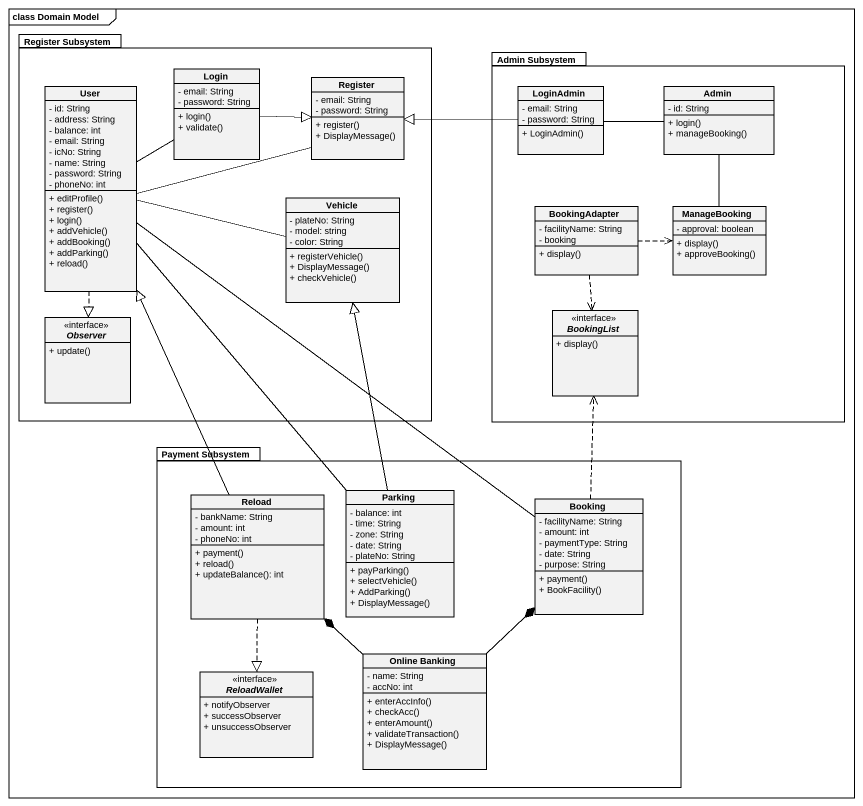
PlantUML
@startuml
mainframe class Domain Model
hide circle
hide empty members
skinparam classAttributeIconSize 0
package "Register Subsystem" as Register_Subsystem {
  class Login {
    - email: String
    - password: String
    + login()
    + validate()
  }
  class User {
    - id: String
    - address: String
    - balance: int
    - email: String
    - icNo: String
    - name: String
    - password: String
    - phoneNo: int
    + editProfile()
    + register()
    + login()
    + addVehicle()
    + addBooking()
    + addParking()
    + reload()
  }
  class Register {
    - email: String
    - password: String
    + register()
    + DisplayMessage()
  }
  class Vehicle {
    - plateNo: String
    - model: string
    - color: String
    + registerVehicle()
    + DisplayMessage()
    + checkVehicle()
  }
  interface Observer {
    + update()
  }
}
package "Admin Subsystem" as Admin_Subsystem {
  class LoginAdmin {
    - email: String
    - password: String
    + LoginAdmin()
  }
  class Admin {
    - id: String
    + login()
    + manageBooking()
  }
  class BookingAdapter {
    - facilityName: String
    - booking
    + display()
  }
  class ManageBooking {
    - approval: boolean
    + display()
    + approveBooking()
  }
  interface BookingList {
    + display()
  }
}
package "Payment Subsystem" as Payment_Subsystem {
  class Reload {
    - bankName: String
    - amount: int
    - phoneNo: int
    + payment()
    + reload()
    + updateBalance(): int
  }
  class Parking {
    - balance: int
    - time: String
    - zone: String
    - date: String
    - plateNo: String
    + payParking()
    + selectVehicle()
    + AddParking()
    + DisplayMessage()
  }
  class Booking {
    - facilityName: String
    - amount: int
    - paymentType: String
    - date: String
    - purpose: String
    + payment()
    + BookFacility()
  }
  class "Online Banking" as Online_Banking {
    - name: String
    - accNo: int
    + enterAccInfo()
    + checkAcc()
    + enterAmount()
    + validateTransaction()
    + DisplayMessage()
  }
  interface ReloadWallet {
    + notifyObserver
    + successObserver
    + unsuccessObserver
  }
}
Login -right-|> Register
User -right- Login
User -right- Register
User -right- Vehicle
User ..|> Observer
User -- Parking
User -- Booking
LoginAdmin -left-|> Register
LoginAdmin -right- Admin
BookingAdapter .right.> ManageBooking
BookingAdapter ..> BookingList
ManageBooking -up- Admin
Reload -up-|> User
Reload ..|> ReloadWallet
Parking -up-|> Vehicle
Booking .up.> BookingList
Online_Banking -up-* Reload
Online_Banking -up-* Booking
@enduml
